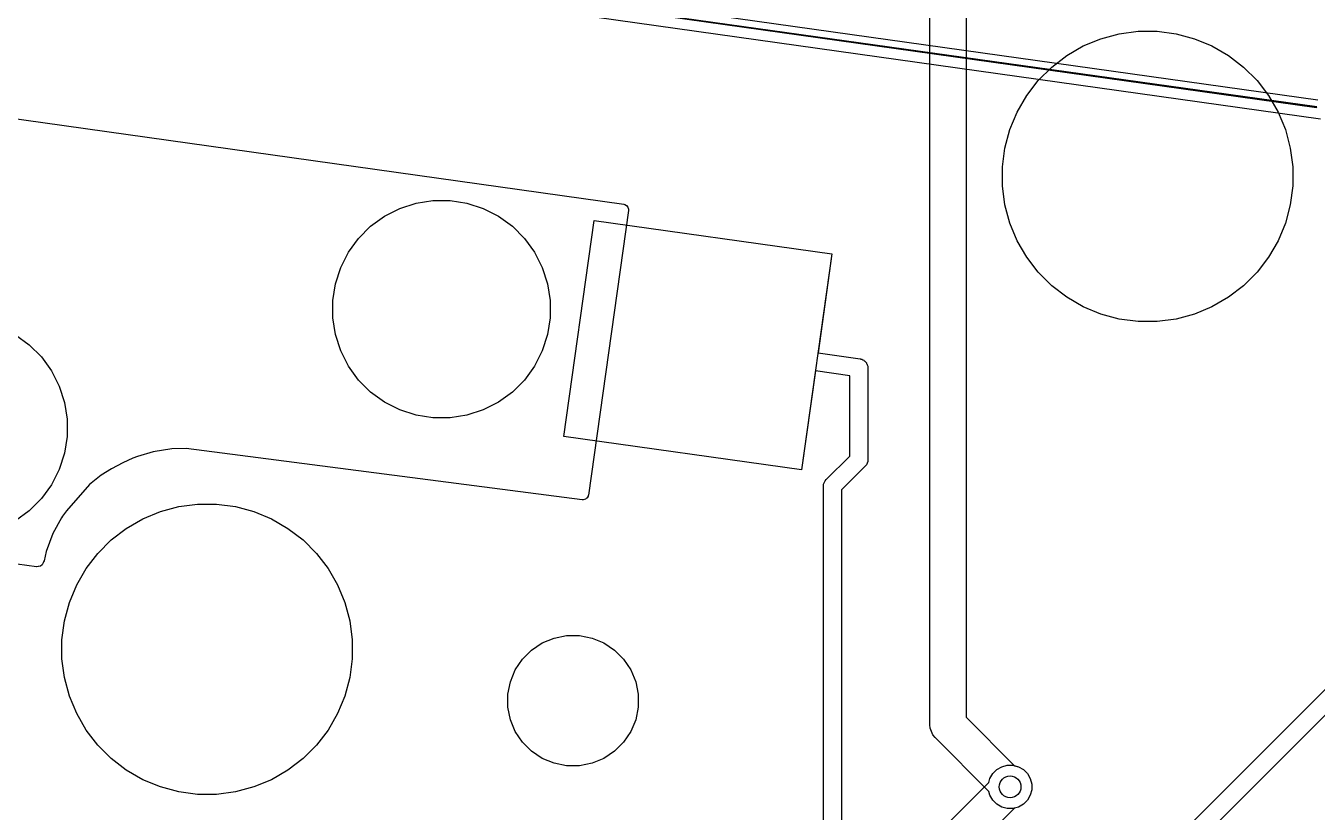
# Model space of a CAD drawing. Header units: millimetres. Extents: x 14 to 286, y -133 to -45.
# Drawn here: x 121.84 to 139.6, y -123.12 to -112.3 of the extents above; entities that cross this region are included whole.
import ezdxf

# ---------------------------------------------------------------- set-up
doc = ezdxf.new("R2010")
doc.units = ezdxf.units.MM
for name, color, linetype, true_color in [('B.Cu', 153, 'CONTINUOUS', 0x4d7fc4), ('B.Mask', 4, 'CONTINUOUS', 0x02ffee), ('B.Paste', 132, 'CONTINUOUS', 0x00c2c2), ('B.Silkscreen', 31, 'CONTINUOUS', 0xe8b2a7), ('F.Cu', 13, 'CONTINUOUS', 0xc83434), ('F.Mask', 201, 'CONTINUOUS', 0xd864ff), ('User.Drawings', 9, 'CONTINUOUS', 0xc2c2c2)]:
    doc.layers.add(name, color=color, linetype=linetype, true_color=true_color)

msp = doc.modelspace()

# ---------------------------------------------------------------- linework, layer by layer
at = {"layer": 'B.Cu', "linetype": 'CONTINUOUS'}
for p, q in [((134.2716, -121.9124), (134.2716, -110.1098)), ((134.7716, -110.213353), (134.7716, -121.808846)), ((129.242435, -117.949161), (129.659954, -114.978357)), ((129.659954, -114.978357), (132.927839, -115.437629)), ((132.927839, -115.437629), (132.736468, -116.799304)), ((132.736468, -116.799304), (133.3142, -116.880517)), ((133.3142, -116.880517), (133.319088, -116.881702)), ((133.319088, -116.881702), (133.321186, -116.881702)), ((133.321186, -116.881702), (133.324145, -116.882927)), ((133.324145, -116.882927), (133.338015, -116.88629)), ((133.338015, -116.88629), (133.351639, -116.894315)), ((133.351639, -116.894315), (133.366246, -116.900366)), ((133.366246, -116.900366), (133.372462, -116.906582)), ((133.372462, -116.906582), (133.380038, -116.911045)), ((133.380038, -116.911045), (133.389553, -116.923673)), ((133.389553, -116.923673), (133.400734, -116.934854)), ((133.400734, -116.934854), (133.404098, -116.942976)), ((133.404098, -116.942976), (133.409389, -116.949998)), ((133.409389, -116.949998), (133.413347, -116.965306)), ((133.413347, -116.965306), (133.419398, -116.979914)), ((133.419398, -116.979914), (133.420796, -116.994114)), ((133.420796, -116.994114), (133.421599, -116.997217)), ((133.421599, -116.997217), (133.421306, -116.999294)), ((133.421306, -116.999294), (133.4218, -117.0043)), ((132.701674, -117.046871), (132.51032, -118.408433)), ((133.1718, -117.112957), (132.701674, -117.046871)), ((133.1718, -118.217123), (133.1718, -117.112957)), ((133.4218, -117.0043), (133.4218, -118.2689)), ((132.51032, -118.408433), (129.242435, -117.949161)), ((132.848012, -118.540912), (133.1718, -118.217123)), ((133.385189, -118.357288), (133.0614, -118.681076)), ((133.400734, -118.338346), (133.385189, -118.357288)), ((133.419398, -118.293286), (133.400734, -118.338346)), ((133.4218, -118.2689), (133.419398, -118.293286)), ((132.813802, -118.604914), (132.832466, -118.559854)), ((132.832466, -118.559854), (132.832471, -118.559848)), ((132.832471, -118.559848), (132.848012, -118.540912)), ((132.8114, -118.6293), (132.813802, -118.604914)), ((132.8114, -125.417222), (132.8114, -118.6293)), ((133.0614, -118.681076), (133.0614, -125.417222)), ((133.733234, -127.400789), (142.395, -118.739023)), ((142.608388, -118.879189), (133.91001, -127.577565)), ((134.276404, -121.961173), (134.2716, -121.9124)), ((134.313733, -122.051293), (134.276404, -121.961173)), ((134.7716, -121.808846), (135.439428, -122.476675)), ((134.313737, -122.051297), (134.313733, -122.051293)), ((134.344823, -122.089177), (134.313737, -122.051297)), ((135.085875, -122.830228), (134.344823, -122.089177)), ((135.439428, -122.476675), (135.491905, -122.490736)), ((135.491905, -122.490736), (135.559728, -122.529894)), ((135.559728, -122.529894), (135.615106, -122.585272)), ((135.615106, -122.585272), (135.654264, -122.653095)), ((135.654264, -122.653095), (135.674533, -122.728742)), ((135.099936, -122.882705), (135.085875, -122.830228)), ((135.674533, -122.807058), (135.654264, -122.882705)), ((135.674533, -122.728742), (135.674533, -122.807058)), ((135.139094, -122.950528), (135.099936, -122.882705)), ((135.194472, -123.005906), (135.139094, -122.950528)), ((135.262295, -123.045064), (135.194472, -123.005906)), ((135.559728, -123.005906), (135.491905, -123.045064)), ((135.615106, -122.950528), (135.559728, -123.005906)), ((135.654264, -122.882705), (135.615106, -122.950528)), ((135.337942, -123.065333), (135.262295, -123.045064)), ((135.416258, -123.065333), (135.337942, -123.065333)), ((135.491905, -123.045064), (135.416258, -123.065333))]:
    msp.add_line(p, q, dxfattribs=at)
at = {"layer": 'B.Cu'}
msp.add_circle((135.3771, -122.7679), 0.15, dxfattribs=at)
at = {"layer": 'B.Mask', "linetype": 'CONTINUOUS'}
for p, q in [((136.878295, -112.40978), (137.13767, -112.375633)), ((137.13767, -112.375633), (137.399282, -112.375633)), ((137.399282, -112.375633), (137.658657, -112.40978)), ((136.383899, -112.577606), (136.625597, -112.477491)), ((136.625597, -112.477491), (136.878295, -112.40978)), ((137.658657, -112.40978), (137.911355, -112.477491)), ((137.911355, -112.477491), (138.153053, -112.577606)), ((135.949784, -112.867671), (136.157336, -112.708412)), ((136.157336, -112.708412), (136.383899, -112.577606)), ((138.153053, -112.577606), (138.379616, -112.708412)), ((138.379616, -112.708412), (138.587168, -112.867671)), ((135.764796, -113.052659), (135.949784, -112.867671)), ((138.587168, -112.867671), (138.772156, -113.052659)), ((135.605537, -113.260211), (135.764796, -113.052659)), ((138.772156, -113.052659), (138.931415, -113.260211)), ((135.474731, -113.486774), (135.605537, -113.260211)), ((138.931415, -113.260211), (139.062221, -113.486774)), ((135.374616, -113.728472), (135.474731, -113.486774)), ((139.062221, -113.486774), (139.162336, -113.728472)), ((135.306905, -113.98117), (135.374616, -113.728472)), ((139.162336, -113.728472), (139.230047, -113.98117)), ((135.272758, -114.240545), (135.306905, -113.98117)), ((139.230047, -113.98117), (139.264194, -114.240545)), ((135.272758, -114.502157), (135.272758, -114.240545)), ((139.264194, -114.240545), (139.264194, -114.502157)), ((135.306905, -114.761532), (135.272758, -114.502157)), ((139.264194, -114.502157), (139.230047, -114.761532)), ((126.776032, -114.918978), (126.985755, -114.812119)), ((126.985755, -114.812119), (127.209612, -114.739383)), ((127.209612, -114.739383), (127.442091, -114.702562)), ((127.442091, -114.702562), (127.677469, -114.702562)), ((127.677469, -114.702562), (127.909948, -114.739383)), ((127.909948, -114.739383), (128.133805, -114.812119)), ((128.133805, -114.812119), (128.343528, -114.918978)), ((135.374616, -115.01423), (135.306905, -114.761532)), ((139.230047, -114.761532), (139.162336, -115.01423)), ((126.585608, -115.057329), (126.776032, -114.918978)), ((128.343528, -114.918978), (128.533952, -115.057329)), ((129.242435, -117.949161), (129.659954, -114.978357)), ((129.659954, -114.978357), (132.927839, -115.437629)), ((135.474731, -115.255928), (135.374616, -115.01423)), ((139.162336, -115.01423), (139.062221, -115.255928)), ((126.28082, -115.41419), (126.419171, -115.223766)), ((126.419171, -115.223766), (126.585608, -115.057329)), ((128.533952, -115.057329), (128.700389, -115.223766)), ((128.700389, -115.223766), (128.83874, -115.41419)), ((135.605537, -115.482491), (135.474731, -115.255928)), ((139.062221, -115.255928), (138.931415, -115.482491)), ((126.173961, -115.623913), (126.28082, -115.41419)), ((128.83874, -115.41419), (128.945599, -115.623913)), ((132.927839, -115.437629), (132.51032, -118.408433)), ((135.764796, -115.690043), (135.605537, -115.482491)), ((138.931415, -115.482491), (138.772156, -115.690043)), ((126.101225, -115.84777), (126.173961, -115.623913)), ((128.945599, -115.623913), (129.018335, -115.84777)), ((135.949784, -115.875031), (135.764796, -115.690043)), ((138.772156, -115.690043), (138.587168, -115.875031)), ((126.064404, -116.080249), (126.101225, -115.84777)), ((129.018335, -115.84777), (129.055156, -116.080249)), ((136.157336, -116.03429), (135.949784, -115.875031)), ((138.587168, -115.875031), (138.379616, -116.03429)), ((126.064404, -116.315627), (126.064404, -116.080249)), ((129.055156, -116.080249), (129.055156, -116.315627)), ((136.383899, -116.165096), (136.157336, -116.03429)), ((138.379616, -116.03429), (138.153053, -116.165096)), ((136.625597, -116.265211), (136.383899, -116.165096)), ((136.878295, -116.332922), (136.625597, -116.265211)), ((137.911355, -116.265211), (137.658657, -116.332922)), ((138.153053, -116.165096), (137.911355, -116.265211)), ((126.101225, -116.548106), (126.064404, -116.315627)), ((129.055156, -116.315627), (129.018335, -116.548106)), ((137.13767, -116.367069), (136.878295, -116.332922)), ((137.399282, -116.367069), (137.13767, -116.367069)), ((137.658657, -116.332922), (137.399282, -116.367069)), ((121.701826, -116.55051), (121.89225, -116.688861)), ((126.173961, -116.771963), (126.101225, -116.548106)), ((129.018335, -116.548106), (128.945599, -116.771963)), ((121.89225, -116.688861), (122.058687, -116.855298)), ((126.28082, -116.981686), (126.173961, -116.771963)), ((128.945599, -116.771963), (128.83874, -116.981686)), ((122.058687, -116.855298), (122.197038, -117.045722)), ((126.419171, -117.17211), (126.28082, -116.981686)), ((128.83874, -116.981686), (128.700389, -117.17211)), ((122.197038, -117.045722), (122.303897, -117.255445)), ((126.585608, -117.338547), (126.419171, -117.17211)), ((128.700389, -117.17211), (128.533952, -117.338547)), ((122.303897, -117.255445), (122.376633, -117.479302)), ((126.776032, -117.476898), (126.585608, -117.338547)), ((128.533952, -117.338547), (128.343528, -117.476898)), ((122.376633, -117.479302), (122.413454, -117.711781)), ((126.985755, -117.583757), (126.776032, -117.476898)), ((128.343528, -117.476898), (128.133805, -117.583757)), ((127.209612, -117.656493), (126.985755, -117.583757)), ((127.442091, -117.693314), (127.209612, -117.656493)), ((127.677469, -117.693314), (127.442091, -117.693314)), ((127.909948, -117.656493), (127.677469, -117.693314)), ((128.133805, -117.583757), (127.909948, -117.656493)), ((122.413454, -117.711781), (122.413454, -117.947159)), ((122.413454, -117.947159), (122.376633, -118.179638)), ((132.51032, -118.408433), (129.242435, -117.949161)), ((122.376633, -118.179638), (122.303897, -118.403495)), ((122.303897, -118.403495), (122.197038, -118.613218)), ((122.197038, -118.613218), (122.058687, -118.803642)), ((122.058687, -118.803642), (121.89225, -118.970079)), ((123.694621, -118.98114), (123.947319, -118.913429)), ((123.947319, -118.913429), (124.206694, -118.879282)), ((124.206694, -118.879282), (124.468306, -118.879282)), ((124.468306, -118.879282), (124.727681, -118.913429)), ((124.727681, -118.913429), (124.980379, -118.98114)), ((121.89225, -118.970079), (121.701826, -119.10843)), ((123.22636, -119.212061), (123.452923, -119.081255)), ((123.452923, -119.081255), (123.694621, -118.98114)), ((124.980379, -118.98114), (125.222077, -119.081255)), ((125.222077, -119.081255), (125.44864, -119.212061)), ((123.018808, -119.37132), (123.22636, -119.212061)), ((125.44864, -119.212061), (125.656192, -119.37132)), ((122.83382, -119.556308), (123.018808, -119.37132)), ((125.656192, -119.37132), (125.84118, -119.556308)), ((122.674561, -119.76386), (122.83382, -119.556308)), ((125.84118, -119.556308), (126.000439, -119.76386)), ((122.543755, -119.990423), (122.674561, -119.76386)), ((126.000439, -119.76386), (126.131245, -119.990423)), ((122.44364, -120.232121), (122.543755, -119.990423)), ((126.131245, -119.990423), (126.23136, -120.232121)), ((122.375929, -120.484819), (122.44364, -120.232121)), ((126.23136, -120.232121), (126.299071, -120.484819)), ((122.341782, -120.744194), (122.375929, -120.484819)), ((126.299071, -120.484819), (126.333218, -120.744194)), ((128.943805, -120.78827), (129.106806, -120.720753)), ((129.106806, -120.720753), (129.279847, -120.686333)), ((129.279847, -120.686333), (129.456277, -120.686333)), ((129.456277, -120.686333), (129.629318, -120.720753)), ((129.629318, -120.720753), (129.792319, -120.78827)), ((122.341782, -121.005806), (122.341782, -120.744194)), ((126.333218, -120.744194), (126.333218, -121.005806)), ((128.672353, -121.011045), (128.797108, -120.88629)), ((128.797108, -120.88629), (128.943805, -120.78827)), ((129.792319, -120.78827), (129.939016, -120.88629)), ((129.939016, -120.88629), (130.063771, -121.011045)), ((122.375929, -121.265181), (122.341782, -121.005806)), ((126.333218, -121.005806), (126.299071, -121.265181)), ((128.574333, -121.157742), (128.672353, -121.011045)), ((130.063771, -121.011045), (130.161791, -121.157742)), ((128.506816, -121.320743), (128.574333, -121.157742)), ((130.161791, -121.157742), (130.229308, -121.320743)), ((122.44364, -121.517879), (122.375929, -121.265181)), ((126.299071, -121.265181), (126.23136, -121.517879)), ((128.472396, -121.493784), (128.506816, -121.320743)), ((130.229308, -121.320743), (130.263728, -121.493784)), ((122.543755, -121.759577), (122.44364, -121.517879)), ((126.23136, -121.517879), (126.131245, -121.759577)), ((128.472396, -121.670214), (128.472396, -121.493784)), ((130.263728, -121.493784), (130.263728, -121.670214)), ((122.674561, -121.98614), (122.543755, -121.759577)), ((126.131245, -121.759577), (126.000439, -121.98614)), ((128.506816, -121.843255), (128.472396, -121.670214)), ((130.263728, -121.670214), (130.229308, -121.843255)), ((128.574333, -122.006256), (128.506816, -121.843255)), ((130.229308, -121.843255), (130.161791, -122.006256)), ((122.83382, -122.193692), (122.674561, -121.98614)), ((126.000439, -121.98614), (125.84118, -122.193692)), ((128.672353, -122.152953), (128.574333, -122.006256)), ((130.161791, -122.006256), (130.063771, -122.152953)), ((123.018808, -122.37868), (122.83382, -122.193692)), ((125.84118, -122.193692), (125.656192, -122.37868)), ((128.797108, -122.277708), (128.672353, -122.152953)), ((128.943805, -122.375728), (128.797108, -122.277708)), ((129.939016, -122.277708), (129.792319, -122.375728)), ((130.063771, -122.152953), (129.939016, -122.277708)), ((123.22636, -122.537939), (123.018808, -122.37868)), ((125.656192, -122.37868), (125.44864, -122.537939)), ((129.106806, -122.443245), (128.943805, -122.375728)), ((129.279847, -122.477665), (129.106806, -122.443245)), ((129.456277, -122.477665), (129.279847, -122.477665)), ((129.629318, -122.443245), (129.456277, -122.477665)), ((129.792319, -122.375728), (129.629318, -122.443245)), ((123.452923, -122.668745), (123.22636, -122.537939)), ((123.694621, -122.76886), (123.452923, -122.668745)), ((125.222077, -122.668745), (124.980379, -122.76886)), ((125.44864, -122.537939), (125.222077, -122.668745)), ((123.947319, -122.836571), (123.694621, -122.76886)), ((124.206694, -122.870718), (123.947319, -122.836571)), ((124.727681, -122.836571), (124.468306, -122.870718)), ((124.980379, -122.76886), (124.727681, -122.836571)), ((124.468306, -122.870718), (124.206694, -122.870718))]:
    msp.add_line(p, q, dxfattribs=at)
at = {"layer": 'B.Paste', "linetype": 'CONTINUOUS'}
for p, q in [((129.242435, -117.949161), (129.659954, -114.978357)), ((129.659954, -114.978357), (132.927839, -115.437629)), ((132.927839, -115.437629), (132.51032, -118.408433)), ((132.51032, -118.408433), (129.242435, -117.949161))]:
    msp.add_line(p, q, dxfattribs=at)
at = {"layer": 'B.Silkscreen', "linetype": 'CONTINUOUS'}
for p, q in [((121.524118, -113.553198), (130.06518, -114.753566)), ((130.128456, -114.842235), (129.578722, -118.753794)), ((130.06518, -114.753566), (130.079469, -114.757029)), ((130.079469, -114.757029), (130.104683, -114.771882)), ((130.104683, -114.771882), (130.122294, -114.795252)), ((130.122294, -114.795252), (130.129622, -114.823584)), ((130.129012, -114.838274), (130.128456, -114.842227)), ((130.128456, -114.842227), (130.128456, -114.842235)), ((130.12962, -114.823594), (130.129012, -114.838274)), ((130.129622, -114.823584), (130.12962, -114.823594)), ((123.381466, -118.22421), (123.31556, -118.247969)), ((123.593262, -118.160445), (123.381466, -118.22421)), ((123.852501, -118.118199), (123.593262, -118.160445)), ((124.05144, -118.112101), (123.852501, -118.118199)), ((129.49481, -118.817734), (124.05144, -118.112101)), ((123.023291, -118.392961), (122.878943, -118.482307)), ((123.178921, -118.309537), (123.023291, -118.392961)), ((123.31556, -118.247969), (123.178921, -118.309537)), ((122.878943, -118.482307), (122.722451, -118.610192)), ((122.722451, -118.610192), (122.401684, -118.970339)), ((129.575481, -118.767437), (129.560859, -118.792786)), ((129.576796, -118.757415), (129.575481, -118.767437)), ((129.578722, -118.753794), (129.576796, -118.757415)), ((129.507069, -118.81831), (129.49481, -118.817734)), ((129.507506, -118.818133), (129.507069, -118.81831)), ((129.509386, -118.818194), (129.507506, -118.818133)), ((129.53765, -118.810609), (129.509386, -118.818194)), ((129.550438, -118.800788), (129.53765, -118.810609)), ((129.554637, -118.799092), (129.550438, -118.800788)), ((129.55601, -118.796509), (129.554637, -118.799092)), ((129.560859, -118.792786), (129.55601, -118.796509)), ((122.333518, -119.069133), (122.217872, -119.284413)), ((122.349116, -119.043375), (122.333518, -119.069133)), ((122.401684, -118.970339), (122.349116, -119.043375)), ((121.992484, -119.742615), (118.426127, -119.251496)), ((122.217872, -119.284413), (122.124839, -119.530043)), ((122.09475, -119.65788), (122.086697, -119.671153)), ((122.124839, -119.530043), (122.09475, -119.65788)), ((121.994186, -119.742829), (121.992484, -119.742615)), ((122.012541, -119.738432), (121.994186, -119.742829)), ((122.017706, -119.738647), (122.012541, -119.738432)), ((122.046037, -119.73132), (122.017706, -119.738647)), ((122.069408, -119.713709), (122.046037, -119.73132)), ((122.08426, -119.688495), (122.069408, -119.713709)), ((122.086697, -119.671153), (122.08426, -119.688495))]:
    msp.add_line(p, q, dxfattribs=at)
at = {"layer": 'F.Cu', "linetype": 'CONTINUOUS'}
for p, q in [((135.194472, -122.529894), (135.262295, -122.490736)), ((135.262295, -122.490736), (135.337942, -122.470467)), ((135.337942, -122.470467), (135.416258, -122.470467)), ((135.416258, -122.470467), (135.491905, -122.490736)), ((135.491905, -122.490736), (135.559728, -122.529894)), ((135.085875, -122.70557), (135.099936, -122.653095)), ((135.099936, -122.653095), (135.139094, -122.585272)), ((135.139094, -122.585272), (135.194472, -122.529894)), ((135.559728, -122.529894), (135.615106, -122.585272)), ((135.615106, -122.585272), (135.654264, -122.653095)), ((135.654264, -122.653095), (135.674533, -122.728742)), ((134.110446, -123.681), (135.085875, -122.70557)), ((135.674533, -122.807058), (135.654264, -122.882705)), ((135.674533, -122.728742), (135.674533, -122.807058)), ((135.559728, -123.005906), (135.491905, -123.045064)), ((135.615106, -122.950528), (135.559728, -123.005906)), ((135.654264, -122.882705), (135.615106, -122.950528)), ((135.439429, -123.059124), (134.390777, -124.107777)), ((135.491905, -123.045064), (135.439429, -123.059124))]:
    msp.add_line(p, q, dxfattribs=at)
at = {"layer": 'F.Cu'}
msp.add_circle((135.3771, -122.7679), 0.15, dxfattribs=at)
at = {"layer": 'F.Mask', "linetype": 'CONTINUOUS'}
for p, q in [((136.878295, -112.40978), (137.13767, -112.375633)), ((137.13767, -112.375633), (137.399282, -112.375633)), ((137.399282, -112.375633), (137.658657, -112.40978)), ((136.383899, -112.577606), (136.625597, -112.477491)), ((136.625597, -112.477491), (136.878295, -112.40978)), ((137.658657, -112.40978), (137.911355, -112.477491)), ((137.911355, -112.477491), (138.153053, -112.577606)), ((135.949784, -112.867671), (136.157336, -112.708412)), ((136.157336, -112.708412), (136.383899, -112.577606)), ((138.153053, -112.577606), (138.379616, -112.708412)), ((138.379616, -112.708412), (138.587168, -112.867671)), ((135.764796, -113.052659), (135.949784, -112.867671)), ((138.587168, -112.867671), (138.772156, -113.052659)), ((135.605537, -113.260211), (135.764796, -113.052659)), ((138.772156, -113.052659), (138.931415, -113.260211)), ((135.474731, -113.486774), (135.605537, -113.260211)), ((138.931415, -113.260211), (139.062221, -113.486774)), ((135.374616, -113.728472), (135.474731, -113.486774)), ((139.062221, -113.486774), (139.162336, -113.728472)), ((135.306905, -113.98117), (135.374616, -113.728472)), ((139.162336, -113.728472), (139.230047, -113.98117)), ((135.272758, -114.240545), (135.306905, -113.98117)), ((139.230047, -113.98117), (139.264194, -114.240545)), ((135.272758, -114.502157), (135.272758, -114.240545)), ((139.264194, -114.240545), (139.264194, -114.502157)), ((135.306905, -114.761532), (135.272758, -114.502157)), ((139.264194, -114.502157), (139.230047, -114.761532)), ((126.776032, -114.918978), (126.985755, -114.812119)), ((126.985755, -114.812119), (127.209612, -114.739383)), ((127.209612, -114.739383), (127.442091, -114.702562)), ((127.442091, -114.702562), (127.677469, -114.702562)), ((127.677469, -114.702562), (127.909948, -114.739383)), ((127.909948, -114.739383), (128.133805, -114.812119)), ((128.133805, -114.812119), (128.343528, -114.918978)), ((135.374616, -115.01423), (135.306905, -114.761532)), ((139.230047, -114.761532), (139.162336, -115.01423)), ((126.585608, -115.057329), (126.776032, -114.918978)), ((128.343528, -114.918978), (128.533952, -115.057329)), ((135.474731, -115.255928), (135.374616, -115.01423)), ((139.162336, -115.01423), (139.062221, -115.255928)), ((126.28082, -115.41419), (126.419171, -115.223766)), ((126.419171, -115.223766), (126.585608, -115.057329)), ((128.533952, -115.057329), (128.700389, -115.223766)), ((128.700389, -115.223766), (128.83874, -115.41419)), ((135.605537, -115.482491), (135.474731, -115.255928)), ((139.062221, -115.255928), (138.931415, -115.482491)), ((126.173961, -115.623913), (126.28082, -115.41419)), ((128.83874, -115.41419), (128.945599, -115.623913)), ((135.764796, -115.690043), (135.605537, -115.482491)), ((138.931415, -115.482491), (138.772156, -115.690043)), ((126.101225, -115.84777), (126.173961, -115.623913)), ((128.945599, -115.623913), (129.018335, -115.84777)), ((135.949784, -115.875031), (135.764796, -115.690043)), ((138.772156, -115.690043), (138.587168, -115.875031)), ((126.064404, -116.080249), (126.101225, -115.84777)), ((129.018335, -115.84777), (129.055156, -116.080249)), ((136.157336, -116.03429), (135.949784, -115.875031)), ((138.587168, -115.875031), (138.379616, -116.03429)), ((126.064404, -116.315627), (126.064404, -116.080249)), ((129.055156, -116.080249), (129.055156, -116.315627)), ((136.383899, -116.165096), (136.157336, -116.03429)), ((138.379616, -116.03429), (138.153053, -116.165096)), ((136.625597, -116.265211), (136.383899, -116.165096)), ((136.878295, -116.332922), (136.625597, -116.265211)), ((137.911355, -116.265211), (137.658657, -116.332922)), ((138.153053, -116.165096), (137.911355, -116.265211)), ((126.101225, -116.548106), (126.064404, -116.315627)), ((129.055156, -116.315627), (129.018335, -116.548106)), ((137.13767, -116.367069), (136.878295, -116.332922)), ((137.399282, -116.367069), (137.13767, -116.367069)), ((137.658657, -116.332922), (137.399282, -116.367069)), ((121.701826, -116.55051), (121.89225, -116.688861)), ((126.173961, -116.771963), (126.101225, -116.548106)), ((129.018335, -116.548106), (128.945599, -116.771963)), ((121.89225, -116.688861), (122.058687, -116.855298)), ((126.28082, -116.981686), (126.173961, -116.771963)), ((128.945599, -116.771963), (128.83874, -116.981686)), ((122.058687, -116.855298), (122.197038, -117.045722)), ((126.419171, -117.17211), (126.28082, -116.981686)), ((128.83874, -116.981686), (128.700389, -117.17211)), ((122.197038, -117.045722), (122.303897, -117.255445)), ((126.585608, -117.338547), (126.419171, -117.17211)), ((128.700389, -117.17211), (128.533952, -117.338547)), ((122.303897, -117.255445), (122.376633, -117.479302)), ((126.776032, -117.476898), (126.585608, -117.338547)), ((128.533952, -117.338547), (128.343528, -117.476898)), ((122.376633, -117.479302), (122.413454, -117.711781)), ((126.985755, -117.583757), (126.776032, -117.476898)), ((128.343528, -117.476898), (128.133805, -117.583757)), ((127.209612, -117.656493), (126.985755, -117.583757)), ((127.442091, -117.693314), (127.209612, -117.656493)), ((127.677469, -117.693314), (127.442091, -117.693314)), ((127.909948, -117.656493), (127.677469, -117.693314)), ((128.133805, -117.583757), (127.909948, -117.656493)), ((122.413454, -117.711781), (122.413454, -117.947159)), ((122.413454, -117.947159), (122.376633, -118.179638)), ((122.376633, -118.179638), (122.303897, -118.403495)), ((122.303897, -118.403495), (122.197038, -118.613218)), ((122.197038, -118.613218), (122.058687, -118.803642)), ((122.058687, -118.803642), (121.89225, -118.970079)), ((123.694621, -118.98114), (123.947319, -118.913429)), ((123.947319, -118.913429), (124.206694, -118.879282)), ((124.206694, -118.879282), (124.468306, -118.879282)), ((124.468306, -118.879282), (124.727681, -118.913429)), ((124.727681, -118.913429), (124.980379, -118.98114)), ((121.89225, -118.970079), (121.701826, -119.10843)), ((123.22636, -119.212061), (123.452923, -119.081255)), ((123.452923, -119.081255), (123.694621, -118.98114)), ((124.980379, -118.98114), (125.222077, -119.081255)), ((125.222077, -119.081255), (125.44864, -119.212061)), ((123.018808, -119.37132), (123.22636, -119.212061)), ((125.44864, -119.212061), (125.656192, -119.37132)), ((122.83382, -119.556308), (123.018808, -119.37132)), ((125.656192, -119.37132), (125.84118, -119.556308)), ((122.674561, -119.76386), (122.83382, -119.556308)), ((125.84118, -119.556308), (126.000439, -119.76386)), ((122.543755, -119.990423), (122.674561, -119.76386)), ((126.000439, -119.76386), (126.131245, -119.990423)), ((122.44364, -120.232121), (122.543755, -119.990423)), ((126.131245, -119.990423), (126.23136, -120.232121)), ((122.375929, -120.484819), (122.44364, -120.232121)), ((126.23136, -120.232121), (126.299071, -120.484819)), ((122.341782, -120.744194), (122.375929, -120.484819)), ((126.299071, -120.484819), (126.333218, -120.744194)), ((128.943805, -120.78827), (129.106806, -120.720753)), ((129.106806, -120.720753), (129.279847, -120.686333)), ((129.279847, -120.686333), (129.456277, -120.686333)), ((129.456277, -120.686333), (129.629318, -120.720753)), ((129.629318, -120.720753), (129.792319, -120.78827)), ((122.341782, -121.005806), (122.341782, -120.744194)), ((126.333218, -120.744194), (126.333218, -121.005806)), ((128.672353, -121.011045), (128.797108, -120.88629)), ((128.797108, -120.88629), (128.943805, -120.78827)), ((129.792319, -120.78827), (129.939016, -120.88629)), ((129.939016, -120.88629), (130.063771, -121.011045)), ((122.375929, -121.265181), (122.341782, -121.005806)), ((126.333218, -121.005806), (126.299071, -121.265181)), ((128.574333, -121.157742), (128.672353, -121.011045)), ((130.063771, -121.011045), (130.161791, -121.157742)), ((128.506816, -121.320743), (128.574333, -121.157742)), ((130.161791, -121.157742), (130.229308, -121.320743)), ((122.44364, -121.517879), (122.375929, -121.265181)), ((126.299071, -121.265181), (126.23136, -121.517879)), ((128.472396, -121.493784), (128.506816, -121.320743)), ((130.229308, -121.320743), (130.263728, -121.493784)), ((122.543755, -121.759577), (122.44364, -121.517879)), ((126.23136, -121.517879), (126.131245, -121.759577)), ((128.472396, -121.670214), (128.472396, -121.493784)), ((130.263728, -121.493784), (130.263728, -121.670214)), ((122.674561, -121.98614), (122.543755, -121.759577)), ((126.131245, -121.759577), (126.000439, -121.98614)), ((128.506816, -121.843255), (128.472396, -121.670214)), ((130.263728, -121.670214), (130.229308, -121.843255)), ((128.574333, -122.006256), (128.506816, -121.843255)), ((130.229308, -121.843255), (130.161791, -122.006256)), ((122.83382, -122.193692), (122.674561, -121.98614)), ((126.000439, -121.98614), (125.84118, -122.193692)), ((128.672353, -122.152953), (128.574333, -122.006256)), ((130.161791, -122.006256), (130.063771, -122.152953)), ((123.018808, -122.37868), (122.83382, -122.193692)), ((125.84118, -122.193692), (125.656192, -122.37868)), ((128.797108, -122.277708), (128.672353, -122.152953)), ((128.943805, -122.375728), (128.797108, -122.277708)), ((129.939016, -122.277708), (129.792319, -122.375728)), ((130.063771, -122.152953), (129.939016, -122.277708)), ((123.22636, -122.537939), (123.018808, -122.37868)), ((125.656192, -122.37868), (125.44864, -122.537939)), ((129.106806, -122.443245), (128.943805, -122.375728)), ((129.279847, -122.477665), (129.106806, -122.443245)), ((129.456277, -122.477665), (129.279847, -122.477665)), ((129.629318, -122.443245), (129.456277, -122.477665)), ((129.792319, -122.375728), (129.629318, -122.443245)), ((123.452923, -122.668745), (123.22636, -122.537939)), ((123.694621, -122.76886), (123.452923, -122.668745)), ((125.222077, -122.668745), (124.980379, -122.76886)), ((125.44864, -122.537939), (125.222077, -122.668745)), ((123.947319, -122.836571), (123.694621, -122.76886)), ((124.206694, -122.870718), (123.947319, -122.836571)), ((124.727681, -122.836571), (124.468306, -122.870718)), ((124.980379, -122.76886), (124.727681, -122.836571)), ((124.468306, -122.870718), (124.206694, -122.870718))]:
    msp.add_line(p, q, dxfattribs=at)
at = {"layer": 'User.Drawings', "linetype": 'CONTINUOUS'}
for p, q in [((121.044355, -110.709037), (139.606075, -113.317716)), ((139.644642, -113.582197), (120.956424, -110.955739)), ((121.029528, -110.81454), (139.591247, -113.423219)), ((139.592158, -113.416743), (121.030438, -110.808064)), ((139.591247, -113.423219), (139.592158, -113.416743))]:
    msp.add_line(p, q, dxfattribs=at)

doc.saveas('drawing.dxf')
